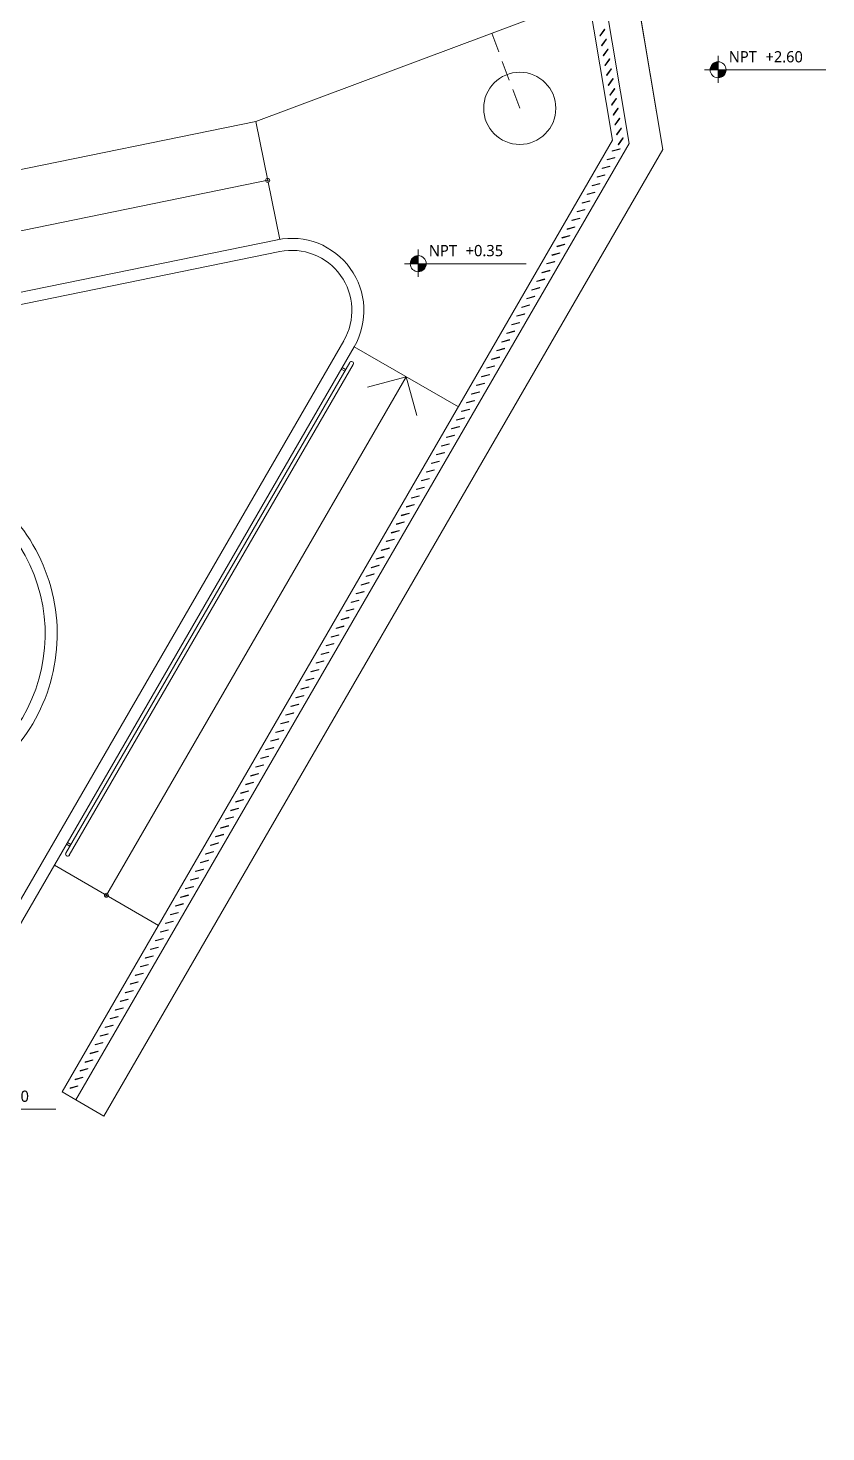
# Model space of a CAD drawing. Header units: millimetres. Extents: x 2471 to 2909, y 1327 to 1568.
# Drawn here: x 2678.86 to 2688.81, y 1373.65 to 1391.15 of the extents above; entities that cross this region are included whole.
import ezdxf
from ezdxf.enums import TextEntityAlignment as Align

# ---------------------------------------------------------------- set-up
doc = ezdxf.new("R2010")
doc.units = ezdxf.units.MM
doc.linetypes.add('XREF_MOBILIARIO_200612$0$DASHED', pattern=[19.05, 12.7, -6.35])
doc.linetypes.add('XREF_MOBILIARIO_200612$0$DASHED2', pattern=[0.375, 0.25, -0.125])
doc.layers.get('0').update_dxf_attribs({"color": 251, "lineweight": 9})
for name, color, linetype, lineweight in [('XREF_MOBILIARIO_200612$0$A-TECHO-PROY', 251, 'XREF_MOBILIARIO_200612$0$DASHED', 13), ('XREF_MOBILIARIO_200612$0$I-MUEBLES', 251, 'Continuous', 13), ('XREF_PAISAJISMO_200612$0$A-AN-SYMB', 251, 'Continuous', 13), ('XREF_PAISAJISMO_200612$0$A-AN-TEXT-NIVEL', 251, 'Continuous', 13), ('XREF_PAISAJISMO_200612$0$A-CARP', 251, 'Continuous', 13), ('XREF_PAISAJISMO_200612$0$A-MURO BAJO', 251, 'Continuous', 13), ('XREF_PAISAJISMO_200612$0$A-PISO', 251, 'Continuous', 13)]:
    doc.layers.add(name, color=color, linetype=linetype, lineweight=lineweight)
doc.styles.add('XREF_PAISAJISMO_200612$0$NIVEL50', font='l_10646.ttf', dxfattribs={"height": 0.2})

# ---------------------------------------------------------------- blocks, each defined once
blk = doc.blocks.new('XREF_MOBILIARIO_200612$0$BANCA1')
blk.add_circle((0, 0), 0.45)
blk = doc.blocks.new('XREF_MOBILIARIO_200612')
at = {"layer": 'XREF_MOBILIARIO_200612$0$A-TECHO-PROY', "linetype": 'XREF_MOBILIARIO_200612$0$DASHED2'}
blk.add_line((127.186, 69.691, 0), (126.836, 70.628, 0), dxfattribs=at)
at = {"layer": 'XREF_MOBILIARIO_200612$0$I-MUEBLES', "rotation": 148.0854079934007}
blk.add_blockref('XREF_MOBILIARIO_200612$0$BANCA1', (127.186, 69.691, 0), dxfattribs=at)
blk = doc.blocks.new('XREF_PAISAJISMO_200612$0$NIVELES')
h = blk.add_hatch(color=256)
h.paths.add_polyline_path([(0, 0.081, 0.414214), (-0.086, -0.005), (0, -0.005)])
h.paths.add_polyline_path([(0.086, -0.005), (0, -0.005), (0, -0.09, 0.414214)])
for points in [[(0, -0.145), (0, 0.145)], [(-0.145, -0.005), (1.152, -0.005)]]:
    blk.add_lwpolyline(points)
blk.add_circle((0, -0.005), 0.0855)
at = {"style": 'XREF_PAISAJISMO_200612$0$NIVEL50'}
for tag, p in [('TIPONIVEL', (0.114, 0.008)), ('NIVELPISO', (0.506, 0.008))]:
    blk.add_attdef(tag, p, '', height=0.12, dxfattribs=at)
blk = doc.blocks.new('XREF_PAISAJISMO_200612$0$baranda exterior')
at = {"layer": 'XREF_PAISAJISMO_200612$0$A-PISO', "true_color": 0xffffff}
h = blk.add_hatch(color=7, dxfattribs=at)
h.dxf.hatch_style = 1
h.paths.add_polyline_path([(-0.05, 0), (0.05, 0), (0.05, 0.005), (-0.05, 0.005)])
blk.add_lwpolyline([(-0.05, 0), (0.05, 0), (0.05, 0.005), (-0.05, 0.005)], close=True)
blk = doc.blocks.new('A$Cda3111fd')
at = {"layer": 'XREF_PAISAJISMO_200612$0$A-AN-SYMB'}
for p, q in [((90.878, 31.717, 0), (95.414, 32.644, 0)), ((93.365, 23.704, 0), (97.119, 30.19, 0))]:
    blk.add_line(p, q, dxfattribs=at)
at = {"layer": 'XREF_PAISAJISMO_200612$0$A-AN-SYMB', "elevation": 0}
blk.add_lwpolyline([(96.636, 30.061), (97.119, 30.19), (97.248, 29.707)], dxfattribs=at)
at = {"layer": 'XREF_PAISAJISMO_200612$0$A-AN-SYMB'}
for centre in [(95.39, 32.639, 0), (93.378, 23.725, 0)]:
    blk.add_circle(centre, 0.025, dxfattribs=at)
at = {"layer": 'XREF_PAISAJISMO_200612$0$A-CARP'}
for p, q in [((96.35, 30.259, 0), (96.307, 30.284, 0)), ((96.362, 30.281, 0), (96.319, 30.306, 0)), ((92.922, 24.336, 0), (92.879, 24.361, 0)), ((92.935, 24.358, 0), (92.891, 24.383, 0))]:
    blk.add_line(p, q, dxfattribs=at)
at = {"layer": 'XREF_PAISAJISMO_200612$0$A-CARP', "elevation": 0}
for points in [[(92.872, 24.249), (96.413, 30.367)], [(92.915, 24.224), (96.456, 30.342)]]:
    blk.add_lwpolyline(points, dxfattribs=at)
at = {"layer": 'XREF_PAISAJISMO_200612$0$A-CARP'}
for centre, start, end in [((96.434, 30.355, 0), 329.9412, 149.9412), ((92.894, 24.237, 0), 149.9412, 329.9412)]:
    blk.add_arc(centre, 0.025, start, end, dxfattribs=at)
at = {"layer": 'XREF_PAISAJISMO_200612$0$A-MURO BAJO'}
for p, q in [((98.47, 44.023, 0), (100.319, 33.024, 0)), ((100.319, 33.024, 0), (93.344, 20.972, 0)), ((95.511, 31.898, 0), (91.028, 30.982, 0)), ((95.54, 31.751, 0), (91.058, 30.835, 0)), ((88.522, 17.132, 0), (96.34, 30.64, 0)), ((88.639, 17.034, 0), (96.469, 30.565, 0))]:
    blk.add_line(p, q, dxfattribs=at)
at = {"layer": 'XREF_PAISAJISMO_200612$0$A-MURO BAJO', "elevation": 0}
for points in [[(93.344, 20.972), (92.998, 21.173), (99.9, 33.1), (98.084, 43.906), (94.557, 51.81), (93.737, 54.732), (94.113, 54.872), (94.934, 51.946)], [(98.47, 44.023), (100.319, 33.024)]]:
    blk.add_lwpolyline(points, dxfattribs=at)
at = {"layer": 'XREF_PAISAJISMO_200612$0$A-MURO BAJO'}
blk.add_polyline3d([(92.998, 21.173, 0), (92.825, 21.273, 0), (99.691, 33.138, 0), (97.891, 43.848, 0), (94.368, 51.742, 0), (93.549, 54.661, 0), (93.737, 54.731, 0)], dxfattribs=at)
at = {"layer": 'XREF_PAISAJISMO_200612$0$A-MURO BAJO', "extrusion": (-4.14173e-07, 2.3969e-07, 1)}
for radius in [0.9, 0.75]:
    blk.add_arc((95.69, 31.016, 0), radius, 329.9412, 101.5424, dxfattribs=at)
at = {"layer": 'XREF_PAISAJISMO_200612$0$A-MURO BAJO'}
for radius in [2.2, 2.05]:
    blk.add_arc((90.564, 26.982, 0), radius, 314.5407, 72.7733, dxfattribs=at)
at = {"layer": 'XREF_PAISAJISMO_200612$0$A-PISO'}
for p, q in [((95.24, 33.373, 0), (99.391, 34.925, 0)), ((95.24, 33.373, 0), (90.728, 32.452, 0)), ((95.24, 33.373, 0), (95.54, 31.903, 0)), ((96.469, 30.565, 0), (97.768, 29.814, 0)), ((92.729, 24.101, 0), (94.027, 23.35, 0))]:
    blk.add_line(p, q, dxfattribs=at)
at = {"layer": 'XREF_PAISAJISMO_200612$0$A-PISO', "elevation": 0}
blk.add_lwpolyline([(92.998, 21.173), (93.344, 20.972), (100.319, 33.024), (98.459, 44.088), (97.933, 45.227), (94.934, 51.946), (94.113, 54.872), (93.737, 54.732)], dxfattribs=at)
blk.add_blockref('XREF_MOBILIARIO_200612', (-28.652, -36.154, 0))
at = {"layer": 'XREF_PAISAJISMO_200612$0$A-AN-TEXT-NIVEL'}
ref = blk.add_blockref('XREF_PAISAJISMO_200612$0$NIVELES', (101.008, 34.023, 0), dxfattribs=dict(at, xscale=1.167607188457824, yscale=1.167607188457824, zscale=1.167607188457824))
ref.add_attrib('TIPONIVEL', 'NPT', dxfattribs={"layer": '0', "height": 0.1401, "style": 'XREF_PAISAJISMO_200612$0$NIVEL50'}).set_placement((101.141, 34.068, 0), align=Align.BOTTOM_LEFT)
ref.add_attrib('NIVELPISO', '+2.60', dxfattribs={"layer": '0', "height": 0.1401, "style": 'XREF_PAISAJISMO_200612$0$NIVEL50'}).set_placement((101.599, 34.068, 0), align=Align.BOTTOM_LEFT)
ref = blk.add_blockref('XREF_PAISAJISMO_200612$0$NIVELES', (97.267, 31.606, 0), dxfattribs=dict(at, xscale=1.169359018536631, yscale=1.169359018536631, zscale=1.169359018536631))
ref.add_attrib('TIPONIVEL', 'NPT', dxfattribs={"layer": '0', "height": 0.1403, "style": 'XREF_PAISAJISMO_200612$0$NIVEL50'}).set_placement((97.4, 31.651, 0), align=Align.BOTTOM_LEFT)
ref.add_attrib('NIVELPISO', '+0.35', dxfattribs={"layer": '0', "height": 0.1403, "style": 'XREF_PAISAJISMO_200612$0$NIVEL50'}).set_placement((97.859, 31.651, 0), align=Align.BOTTOM_LEFT)
ref = blk.add_blockref('XREF_PAISAJISMO_200612$0$NIVELES', (91.401, 21.063, 0), dxfattribs=dict(at, xscale=1.166834424050948, yscale=1.166834424050948, zscale=1.166834424050948))
ref.add_attrib('TIPONIVEL', 'NPT', dxfattribs={"layer": '0', "height": 0.14, "style": 'XREF_PAISAJISMO_200612$0$NIVEL50'}).set_placement((91.533, 21.108, 0), align=Align.BOTTOM_LEFT)
ref.add_attrib('NIVELPISO', '-0.40', dxfattribs={"layer": '0', "height": 0.14, "style": 'XREF_PAISAJISMO_200612$0$NIVEL50'}).set_placement((91.991, 21.108, 0), align=Align.BOTTOM_LEFT)
at = {"layer": 'XREF_PAISAJISMO_200612$0$A-CARP'}
for p, rotation in [((99.567, 34.48, 0), 54.54132250091839), ((99.588, 34.357, 0), 54.54132250091839), ((99.609, 34.233, 0), 54.54132250091839), ((99.63, 34.11, 0), 54.54132250091839), ((99.65, 33.987, 0), 54.54132250091839), ((99.671, 33.864, 0), 54.54132250091839), ((99.692, 33.74, 0), 54.54132250091839), ((99.712, 33.617, 0), 54.54132250091839), ((99.733, 33.494, 0), 54.54132250091839), ((99.754, 33.37, 0), 54.54132250091839), ((99.775, 33.247, 0), 54.54132250091839), ((99.795, 33.124, 0), 54.54132250091839), ((99.673, 32.907, 0), 14.94122319784702), ((99.736, 33.015, 0), 14.94122319784702), ((99.611, 32.799, 0), 14.94122319784702), ((99.486, 32.582, 0), 14.94122319784702), ((99.548, 32.691, 0), 14.94122319784702), ((99.36, 32.366, 0), 14.94122319784702), ((99.423, 32.474, 0), 14.94122319784702), ((99.298, 32.258, 0), 14.94122319784702), ((99.173, 32.041, 0), 14.94122319784702), ((99.235, 32.15, 0), 14.94122319784702), ((99.11, 31.933, 0), 14.94122319784702), ((98.985, 31.717, 0), 14.94122319784702), ((99.047, 31.825, 0), 14.94122319784702), ((98.86, 31.5, 0), 14.94122319784702), ((98.922, 31.609, 0), 14.94122319784702), ((98.797, 31.392, 0), 14.94122319784702), ((98.672, 31.176, 0), 14.94122319784702), ((98.734, 31.284, 0), 14.94122319784702), ((98.609, 31.068, 0), 14.94122319784702), ((98.484, 30.851, 0), 14.94122319784702), ((98.547, 30.959, 0), 14.94122319784702), ((98.359, 30.635, 0), 14.94122319784702), ((98.421, 30.743, 0), 14.94122319784702), ((98.296, 30.527, 0), 14.94122319784702), ((98.171, 30.31, 0), 14.94122319784702), ((98.233, 30.419, 0), 14.94122319784702), ((98.046, 30.094, 0), 14.94122319784702), ((98.108, 30.202, 0), 14.94122319784702), ((97.983, 29.986, 0), 14.94122319784702), ((97.858, 29.769, 0), 14.94122319784702), ((97.92, 29.878, 0), 14.94122319784702), ((97.795, 29.661, 0), 14.94122319784702), ((97.67, 29.445, 0), 14.94122319784702), ((97.733, 29.553, 0), 14.94122319784702), ((97.545, 29.228, 0), 14.94122319784702), ((97.607, 29.337, 0), 14.94122319784702), ((97.482, 29.12, 0), 14.94122319784702), ((97.357, 28.904, 0), 14.94122319784702), ((97.42, 29.012, 0), 14.94122319784702), ((97.294, 28.796, 0), 14.94122319784702), ((97.169, 28.579, 0), 14.94122319784702), ((97.232, 28.688, 0), 14.94122319784702), ((97.044, 28.363, 0), 14.94122319784702), ((97.106, 28.471, 0), 14.94122319784702), ((96.981, 28.255, 0), 14.94122319784702), ((96.856, 28.038, 0), 14.94122319784702), ((96.919, 28.147, 0), 14.94122319784702), ((96.731, 27.822, 0), 14.94122319784702), ((96.793, 27.93, 0), 14.94122319784702), ((96.668, 27.714, 0), 14.94122319784702), ((96.543, 27.497, 0), 14.94122319784702), ((96.606, 27.606, 0), 14.94122319784702), ((96.48, 27.389, 0), 14.94122319784702), ((96.355, 27.173, 0), 14.94122319784702), ((96.418, 27.281, 0), 14.94122319784702), ((96.23, 26.956, 0), 14.94122319784702), ((96.293, 27.065, 0), 14.94122319784702), ((96.167, 26.848, 0), 14.94122319784702), ((96.042, 26.632, 0), 14.94122319784702), ((96.105, 26.74, 0), 14.94122319784702), ((95.917, 26.416, 0), 14.94122319784702), ((95.979, 26.524, 0), 14.94122319784702), ((95.854, 26.307, 0), 14.94122319784702), ((95.729, 26.091, 0), 14.94122319784702), ((95.792, 26.199, 0), 14.94122319784702), ((95.666, 25.983, 0), 14.94122319784702), ((95.541, 25.766, 0), 14.94122319784702), ((95.604, 25.875, 0), 14.94122319784702), ((95.416, 25.55, 0), 14.94122319784702), ((95.479, 25.658, 0), 14.94122319784702), ((95.353, 25.442, 0), 14.94122319784702), ((95.228, 25.225, 0), 14.94122319784702), ((95.291, 25.334, 0), 14.94122319784702), ((95.166, 25.117, 0), 14.94122319784702), ((95.04, 24.901, 0), 14.94122319784702), ((95.103, 25.009, 0), 14.94122319784702), ((94.915, 24.685, 0), 14.94122319784702), ((94.978, 24.793, 0), 14.94122319784702), ((94.852, 24.576, 0), 14.94122319784702), ((94.727, 24.36, 0), 14.94122319784702), ((94.79, 24.468, 0), 14.94122319784702), ((94.602, 24.144, 0), 14.94122319784702), ((94.665, 24.252, 0), 14.94122319784702), ((94.539, 24.035, 0), 14.94122319784702), ((94.414, 23.819, 0), 14.94122319784702), ((94.477, 23.927, 0), 14.94122319784702), ((94.352, 23.711, 0), 14.94122319784702), ((94.226, 23.494, 0), 14.94122319784702), ((94.289, 23.603, 0), 14.94122319784702), ((94.101, 23.278, 0), 14.94122319784702), ((94.164, 23.386, 0), 14.94122319784702), ((94.039, 23.17, 0), 14.94122319784702), ((93.913, 22.954, 0), 14.94122319784702), ((93.976, 23.062, 0), 14.94122319784702), ((93.788, 22.737, 0), 14.94122319784702), ((93.851, 22.845, 0), 14.94122319784702), ((93.725, 22.629, 0), 14.94122319784702), ((93.6, 22.413, 0), 14.94122319784702), ((93.663, 22.521, 0), 14.94122319784702), ((93.538, 22.304, 0), 14.94122319784702), ((93.412, 22.088, 0), 14.94122319784702), ((93.475, 22.196, 0), 14.94122319784702), ((93.287, 21.872, 0), 14.94122319784702), ((93.35, 21.98, 0), 14.94122319784702), ((93.225, 21.763, 0), 14.94122319784702), ((93.099, 21.547, 0), 14.94122319784702), ((93.162, 21.655, 0), 14.94122319784702), ((93.037, 21.439, 0), 14.94122319784702), ((92.974, 21.331, 0), 14.94122319784702)]:
    blk.add_blockref('XREF_PAISAJISMO_200612$0$baranda exterior', p, dxfattribs=dict(at, rotation=rotation))

msp = doc.modelspace()

# ---------------------------------------------------------------- block references
msp.add_blockref('A$Cda3111fd', (2586.461, 1356.615, 0))

doc.saveas('drawing.dxf')
